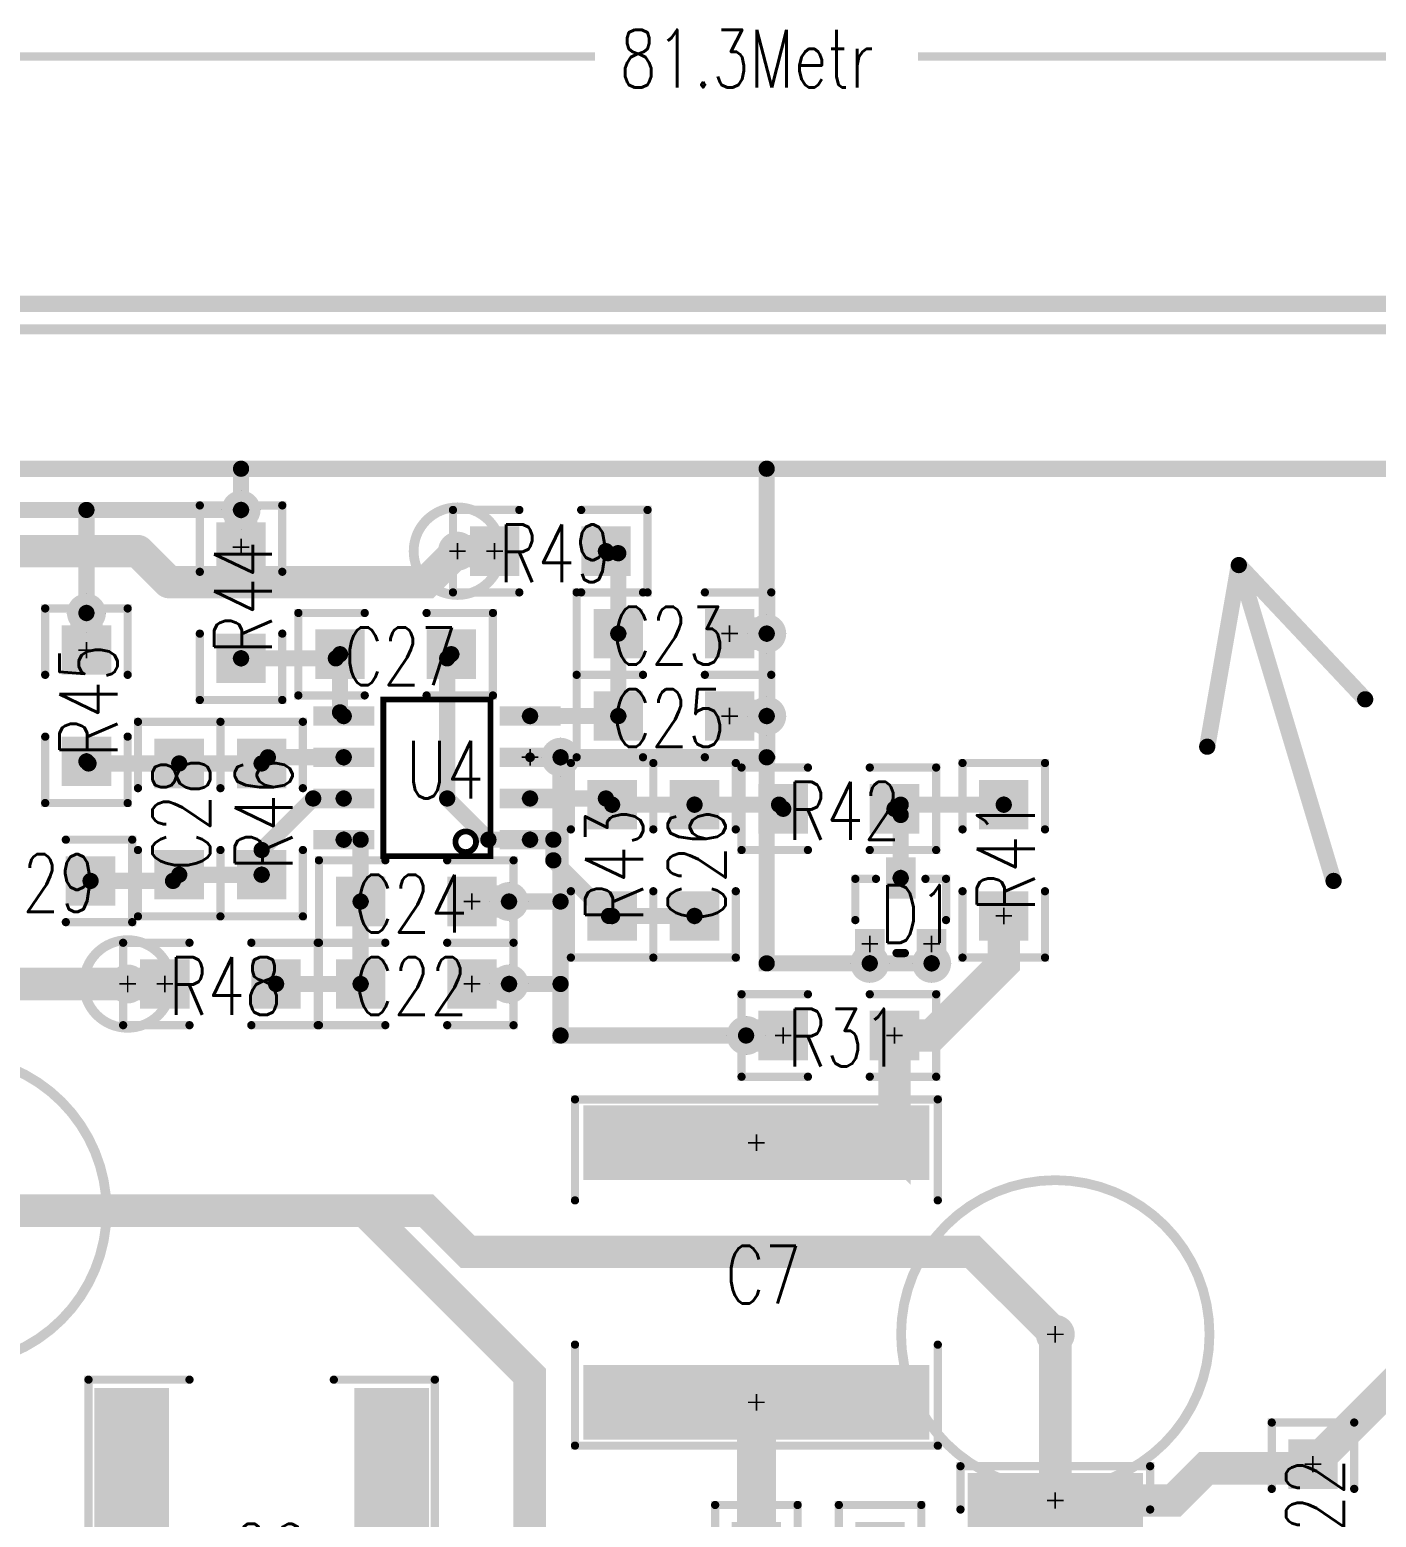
# Model space of a CAD drawing. Extents: x -105 to 180, y -98 to 99.
# Drawn here: x -22.38 to 19.09, y 28.65 to 74.49 of the extents above; entities that cross this region are included whole.
import ezdxf

# ---------------------------------------------------------------- set-up
doc = ezdxf.new("R2010")
doc.units = 0
for name, pattern in [('SIG_0', [2, 1, 1]), ('SIG_1', [2, 1, 1]), ('SIG_31', [2, 1, 1]), ('SIG_39', [2, 1, 1]), ('SIG_40', [2, 1, 1]), ('SIG_41', [2, 1, 1]), ('SIG_42', [2, 1, 1]), ('SIG_43', [2, 1, 1]), ('SIG_45', [2, 1, 1]), ('SIG_46', [2, 1, 1]), ('SIG_48', [2, 1, 1]), ('SIG_57', [2, 1, 1]), ('SIG_60', [2, 1, 1]), ('SIG_61', [2, 1, 1])]:
    doc.linetypes.add(name, pattern=pattern)
for name, color, linetype in [('2D_LINE_01', 1, 'CONTINUOUS'), ('2D_LINE_21', 3, 'CONTINUOUS'), ('2D_LINE_24', 6, 'CONTINUOUS'), ('2D_LINE_27', 4, 'CONTINUOUS'), ('BOARD_OUTLINE_00', 5, 'CONTINUOUS'), ('DIMENSION_24', 5, 'CONTINUOUS'), ('DRIL_PLTE_THRU_01', 16, 'CONTINUOUS'), ('DRIL_PLTE_THRU_02', 176, 'CONTINUOUS'), ('DRIL_PLTE_THRU_04', 56, 'CONTINUOUS'), ('DRIL_SYMBOL', 5, 'CONTINUOUS'), ('PADS_BOT', 2, 'CONTINUOUS'), ('PADS_INNER', 1, 'CONTINUOUS'), ('PADS_TOP', 1, 'CONTINUOUS'), ('PART_NAME_01', 2, 'CONTINUOUS'), ('PART_TOP_2DLINE_00', 254, 'CONTINUOUS'), ('PART_TOP_2DLINE_01', 254, 'CONTINUOUS'), ('POUR_OUTLINE_04', 2, 'CONTINUOUS'), ('POUR_VIATHERM_04', 2, 'CONTINUOUS'), ('POUR_VOID_04', 2, 'CONTINUOUS'), ('TEXT_24', 6, 'CONTINUOUS'), ('TRACE_01', 1, 'CONTINUOUS'), ('TRACE_02', 5, 'CONTINUOUS'), ('TRACE_04', 2, 'CONTINUOUS'), ('VIAPTS', 1, 'CONTINUOUS')]:
    doc.layers.add(name, color=color, linetype=linetype)
doc.styles.add('W0$254', font='simplex', dxfattribs={"width": 0.75})

# ---------------------------------------------------------------- blocks, each defined once
blk = doc.blocks.new('BOARD_24')
at = {"layer": 'BOARD_OUTLINE_00', "const_width": 0.5}
blk.add_lwpolyline([(0, 0), (-81.28, 0), (-106.68, -25.4), (-106.68, -106.68), (-88.9, -124.46), (7.62, -124.46), (25.4, -106.68), (25.4, -25.4)], close=True, dxfattribs=at)
blk = doc.blocks.new('SMOOTH_0$5')
at = {"const_width": 0.25}
blk.add_lwpolyline([(-0.125, 0, 1), (0.125, 0, 1)], format="xyb", close=True, dxfattribs=at)
blk = doc.blocks.new('DRAWING_10')
at = {"layer": '2D_LINE_01', "const_width": 0.5}
blk.add_lwpolyline([(0, 0), (-2.919, 9.732)], dxfattribs=at)
at = {"layer": '2D_LINE_01'}
for p in [(-2.919, 9.732), (0, 0)]:
    blk.add_blockref('SMOOTH_0$5', p, dxfattribs=at)
blk = doc.blocks.new('DRAWING_11')
at = {"layer": '2D_LINE_01', "const_width": 0.5}
blk.add_lwpolyline([(0, 0), (3.893, -4.136)], dxfattribs=at)
at = {"layer": '2D_LINE_01'}
for p in [(0, 0), (3.893, -4.136)]:
    blk.add_blockref('SMOOTH_0$5', p, dxfattribs=at)
blk = doc.blocks.new('DRAWING_12')
at = {"layer": '2D_LINE_01', "const_width": 0.5}
blk.add_lwpolyline([(0, 0), (-0.973, -5.596)], dxfattribs=at)
at = {"layer": '2D_LINE_01'}
for p in [(0, 0), (-0.973, -5.596)]:
    blk.add_blockref('SMOOTH_0$5', p, dxfattribs=at)
blk = doc.blocks.new('D_1dfeghi_50')
at = {"layer": 'DIMENSION_24', "const_width": 0.254}
for points in [[(0, 7.62), (35.664, 7.62)], [(81.28, 7.62), (45.616, 7.62)]]:
    blk.add_lwpolyline(points, dxfattribs=at)
at = {"layer": 'TEXT_24', "style": 'W0$254', "width": 0.75}
blk.add_text('81.3Metr', height=1.778, dxfattribs=at).set_placement((36.426, 6.668))
blk = doc.blocks.new('DRAWING_57')
at = {"layer": '2D_LINE_27', "const_width": 0.5}
blk.add_lwpolyline([(0, 0), (-2.919, 9.732)], dxfattribs=at)
at = {"layer": '2D_LINE_27'}
for p in [(-2.919, 9.732), (0, 0)]:
    blk.add_blockref('SMOOTH_0$5', p, dxfattribs=at)
blk = doc.blocks.new('DRAWING_58')
at = {"layer": '2D_LINE_27', "const_width": 0.5}
blk.add_lwpolyline([(0, 0), (3.893, -4.136)], dxfattribs=at)
at = {"layer": '2D_LINE_27'}
for p in [(0, 0), (3.893, -4.136)]:
    blk.add_blockref('SMOOTH_0$5', p, dxfattribs=at)
blk = doc.blocks.new('DRAWING_59')
at = {"layer": '2D_LINE_27', "const_width": 0.5}
blk.add_lwpolyline([(0, 0), (-0.973, -5.596)], dxfattribs=at)
at = {"layer": '2D_LINE_27'}
for p in [(0, 0), (-0.973, -5.596)]:
    blk.add_blockref('SMOOTH_0$5', p, dxfattribs=at)
blk = doc.blocks.new('DRAWING_60')
at = {"layer": '2D_LINE_21', "const_width": 0.5}
blk.add_lwpolyline([(0, 0), (-2.919, 9.732)], dxfattribs=at)
at = {"layer": '2D_LINE_21'}
for p in [(-2.919, 9.732), (0, 0)]:
    blk.add_blockref('SMOOTH_0$5', p, dxfattribs=at)
blk = doc.blocks.new('DRAWING_61')
at = {"layer": '2D_LINE_21', "const_width": 0.5}
blk.add_lwpolyline([(0, 0), (3.893, -4.136)], dxfattribs=at)
at = {"layer": '2D_LINE_21'}
for p in [(0, 0), (3.893, -4.136)]:
    blk.add_blockref('SMOOTH_0$5', p, dxfattribs=at)
blk = doc.blocks.new('DRAWING_62')
at = {"layer": '2D_LINE_21', "const_width": 0.5}
blk.add_lwpolyline([(0, 0), (-0.973, -5.596)], dxfattribs=at)
at = {"layer": '2D_LINE_21'}
for p in [(0, 0), (-0.973, -5.596)]:
    blk.add_blockref('SMOOTH_0$5', p, dxfattribs=at)
blk = doc.blocks.new('DRAWING_63')
at = {"layer": '2D_LINE_24', "const_width": 0.5}
blk.add_lwpolyline([(0, 0), (-2.919, 9.732)], dxfattribs=at)
at = {"layer": '2D_LINE_24'}
for p in [(-2.919, 9.732), (0, 0)]:
    blk.add_blockref('SMOOTH_0$5', p, dxfattribs=at)
blk = doc.blocks.new('DRAWING_64')
at = {"layer": '2D_LINE_24', "const_width": 0.5}
blk.add_lwpolyline([(0, 0), (3.893, -4.136)], dxfattribs=at)
at = {"layer": '2D_LINE_24'}
for p in [(0, 0), (3.893, -4.136)]:
    blk.add_blockref('SMOOTH_0$5', p, dxfattribs=at)
blk = doc.blocks.new('DRAWING_65')
at = {"layer": '2D_LINE_24', "const_width": 0.5}
blk.add_lwpolyline([(0, 0), (-0.973, -5.596)], dxfattribs=at)
at = {"layer": '2D_LINE_24'}
for p in [(0, 0), (-0.973, -5.596)]:
    blk.add_blockref('SMOOTH_0$5', p, dxfattribs=at)
blk = doc.blocks.new('POUR_VOID_11')
at = {"layer": 'POUR_VOID_04', "const_width": 0.3}
blk.add_lwpolyline([(-523.638, -363.855, 1), (-520.937, -363.855, 1)], format="xyb", close=True, dxfattribs=at)
blk = doc.blocks.new('POUR_VOID_10')
at = {"layer": 'POUR_VOID_04', "const_width": 0.3}
blk.add_lwpolyline([(-532.435, -370.84, 1), (-522.935, -370.84, 1)], format="xyb", close=True, dxfattribs=at)
blk = doc.blocks.new('POUR_VOID_7')
at = {"layer": 'POUR_VOID_04', "const_width": 0.3}
blk.add_lwpolyline([(-513.478, -350.52, 1), (-510.777, -350.52, 1)], format="xyb", close=True, dxfattribs=at)
blk = doc.blocks.new('POUR_VOID_6')
at = {"layer": 'POUR_VOID_04', "const_width": 0.3}
blk.add_lwpolyline([(-498.463, -374.65, 1), (-488.962, -374.65, 1)], format="xyb", close=True, dxfattribs=at)
blk = doc.blocks.new('POUR_OUTLINE_2')
at = {"layer": 'POUR_OUTLINE_04', "const_width": 0.3}
blk.add_lwpolyline([(-437.665, -448.820736), (-437.665, -369.059264, 0.198912367), (-437.708934, -368.953198), (-462.933198, -343.728934, 0.198912367), (-463.039264, -343.685), (-542.800736, -343.685, 0.198912367), (-542.906802, -343.728934), (-568.131066, -368.953198, 0.198912367), (-568.175, -369.059264), (-568.175, -448.820736, 0.198912367), (-568.131066, -448.926802), (-550.526802, -466.531066, 0.198912367), (-550.420736, -466.575), (-455.419264, -466.575, 0.198912367), (-455.313198, -466.531066), (-437.708934, -448.926802, 0.198912367)], format="xyb", close=True, dxfattribs=at)
for name in ['POUR_VOID_7', 'POUR_VOID_11', 'POUR_VOID_10', 'POUR_VOID_6']:
    blk.add_blockref(name, (0, 0))
blk = doc.blocks.new('POUR_VIATHERM_33')
at = {"layer": 'POUR_VIATHERM_04'}
for points in [[(-497.5225, -362.62), (-497.5225, -362.62)], [(-498.1225, -363.22), (-498.1225, -363.22)], [(-496.9225, -363.22), (-496.9225, -363.22)], [(-497.5225, -363.82), (-497.5225, -363.82)]]:
    blk.add_lwpolyline(points, dxfattribs=at)
blk = doc.blocks.new('POUR_VIATHERM_36')
at = {"layer": 'POUR_VIATHERM_04'}
for points in [[(-502.6025, -355), (-502.6025, -355)], [(-503.2025, -355.6), (-503.2025, -355.6)], [(-502.0025, -355.6), (-502.0025, -355.6)], [(-502.6025, -356.2), (-502.6025, -356.2)]]:
    blk.add_lwpolyline(points, dxfattribs=at)
blk = doc.blocks.new('POUR_VIATHERM_37')
at = {"layer": 'POUR_VIATHERM_04'}
for points in [[(-502.6025, -352.46), (-502.6025, -352.46)], [(-503.2025, -353.06), (-503.2025, -353.06)], [(-502.0025, -353.06), (-502.0025, -353.06)], [(-502.6025, -353.66), (-502.6025, -353.66)]]:
    blk.add_lwpolyline(points, dxfattribs=at)
blk = doc.blocks.new('POUR_VIATHERM_38')
at = {"layer": 'POUR_VIATHERM_04'}
for points in [[(-508.9525, -356.27), (-508.9525, -356.27)], [(-509.5525, -356.87), (-509.5525, -356.87)], [(-508.3525, -356.87), (-508.3525, -356.87)], [(-508.9525, -357.47), (-508.9525, -357.47)]]:
    blk.add_lwpolyline(points, dxfattribs=at)
blk = doc.blocks.new('POUR_VIATHERM_39')
at = {"layer": 'POUR_VIATHERM_04'}
for points in [[(-510.54, -363.255), (-510.54, -363.255)], [(-511.14, -363.855), (-511.14, -363.855)], [(-509.94, -363.855), (-509.94, -363.855)], [(-510.54, -364.455), (-510.54, -364.455)]]:
    blk.add_lwpolyline(points, dxfattribs=at)
blk = doc.blocks.new('POUR_VIATHERM_40')
at = {"layer": 'POUR_VIATHERM_04'}
for points in [[(-518.795, -348.65), (-518.795, -348.65)], [(-519.395, -349.25), (-519.395, -349.25)], [(-518.195, -349.25), (-518.195, -349.25)], [(-518.795, -349.85), (-518.795, -349.85)]]:
    blk.add_lwpolyline(points, dxfattribs=at)
blk = doc.blocks.new('POUR_VIATHERM_41')
at = {"layer": 'POUR_VIATHERM_04'}
for points in [[(-523.5575, -351.825), (-523.5575, -351.825)], [(-524.1575, -352.425), (-524.1575, -352.425)], [(-522.9575, -352.425), (-522.9575, -352.425)], [(-523.5575, -353.025), (-523.5575, -353.025)]]:
    blk.add_lwpolyline(points, dxfattribs=at)
blk = doc.blocks.new('POUR_VIATHERM_43')
at = {"layer": 'POUR_VIATHERM_04'}
for points in [[(-510.54, -360.715), (-510.54, -360.715)], [(-511.14, -361.315), (-511.14, -361.315)], [(-509.94, -361.315), (-509.94, -361.315)], [(-510.54, -361.915), (-510.54, -361.915)]]:
    blk.add_lwpolyline(points, dxfattribs=at)
blk = doc.blocks.new('POUR_VIATHERM_44')
at = {"layer": 'POUR_VIATHERM_04'}
for points in [[(-499.4275, -362.62), (-499.4275, -362.62)], [(-500.0275, -363.22), (-500.0275, -363.22)], [(-498.8275, -363.22), (-498.8275, -363.22)], [(-499.4275, -363.82), (-499.4275, -363.82)]]:
    blk.add_lwpolyline(points, dxfattribs=at)
blk = doc.blocks.new('POUR_VIATHERM_45')
at = {"layer": 'POUR_VIATHERM_04'}
for points in [[(-503.2375, -364.8425), (-503.2375, -364.8425)], [(-503.8375, -365.4425), (-503.8375, -365.4425)], [(-502.6375, -365.4425), (-502.6375, -365.4425)], [(-503.2375, -366.0425), (-503.2375, -366.0425)]]:
    blk.add_lwpolyline(points, dxfattribs=at)
blk = doc.blocks.new('POUR_HEADER_1')
for name in ['POUR_OUTLINE_2', 'POUR_VIATHERM_40', 'POUR_VIATHERM_41', 'POUR_VIATHERM_37', 'POUR_VIATHERM_36', 'POUR_VIATHERM_38', 'POUR_VIATHERM_43', 'POUR_VIATHERM_44', 'POUR_VIATHERM_33', 'POUR_VIATHERM_39', 'POUR_VIATHERM_45']:
    blk.add_blockref(name, (541.02, 343.535))
blk = doc.blocks.new('SMOOTH_0$254')
at = {"const_width": 0.127}
blk.add_lwpolyline([(-0.0635, 0, 1), (0.0635, 0, 1)], format="xyb", close=True, dxfattribs=at)
blk = doc.blocks.new('PART_BODY_TOP_1')
at = {"layer": 'PART_TOP_2DLINE_00', "const_width": 0.254}
for points in [[(-0.9525, 1.27), (-2.9972, 1.27), (-2.9972, -1.27), (-0.9525, -1.27)], [(0.9525, 1.27), (2.9972, 1.27), (2.9972, -1.27), (0.9525, -1.27)]]:
    blk.add_lwpolyline(points, dxfattribs=at)
at = {"layer": 'PART_TOP_2DLINE_00'}
for p in [(-2.9972, 1.27), (-0.9525, 1.27), (0.9525, 1.27), (2.9972, 1.27), (-2.9972, -1.27), (-0.9525, -1.27), (0.9525, -1.27), (2.9972, -1.27)]:
    blk.add_blockref('SMOOTH_0$254', p, dxfattribs=at)
blk = doc.blocks.new('DRIL_SYMBOL_0')
at = {"layer": 'DRIL_SYMBOL', "const_width": 0.0508}
for points in [[(-0.254, 0), (0.254, 0)], [(0, -0.254), (0, 0.254)]]:
    blk.add_lwpolyline(points, dxfattribs=at)
blk = doc.blocks.new('DRIL_HOLE_0')
blk.add_lwpolyline([(0, 0, 1), (0, 0, 1)], format="xyb", close=True)
blk.add_blockref('DRIL_SYMBOL_0', (0, 0))
blk = doc.blocks.new('PAD_0')
blk.add_lwpolyline([(0, 0, 1), (0, 0, 1)], format="xyb", close=True)
blk = doc.blocks.new('PAD_1')
at = {"const_width": 1.524}
blk.add_lwpolyline([(-0.762, 0), (0.762, 0)], dxfattribs=at)
blk = doc.blocks.new('STK_TOP_5')
at = {"layer": 'DRIL_PLTE_THRU_01'}
blk.add_blockref('DRIL_HOLE_0', (0, 0), dxfattribs=at)
at = {"layer": 'DRIL_PLTE_THRU_02'}
blk.add_blockref('DRIL_HOLE_0', (0, 0), dxfattribs=at)
at = {"layer": 'DRIL_PLTE_THRU_04'}
blk.add_blockref('DRIL_HOLE_0', (0, 0), dxfattribs=at)
at = {"layer": 'PADS_BOT'}
blk.add_blockref('PAD_0', (0, 0), dxfattribs=at)
at = {"layer": 'PADS_INNER'}
blk.add_blockref('PAD_0', (0, 0), dxfattribs=at)
at = {"layer": 'PADS_TOP'}
blk.add_blockref('PAD_1', (0, 0), dxfattribs=at)
blk = doc.blocks.new('SYM_TOP_2')
for name, p in [('PART_BODY_TOP_1', (0, 0)), ('STK_TOP_5', (-1.7145, 0)), ('STK_TOP_5', (1.7145, 0))]:
    blk.add_blockref(name, p)
blk = doc.blocks.new('PART_TOP_13')
blk.add_blockref('SYM_TOP_2', (0, 0))
at = {"layer": 'PART_NAME_01', "style": 'W0$254', "width": 0.75}
blk.add_text('R31', height=1.778, dxfattribs=at).set_placement((-1.5875, -0.9525))
blk = doc.blocks.new('PART_TOP_16')
blk.add_blockref('SYM_TOP_2', (0, 0))
at = {"layer": 'PART_NAME_01', "style": 'W0$254', "width": 0.75}
blk.add_text('R27', height=1.778, rotation=180, dxfattribs=at).set_placement((1.587, 0.953))
blk = doc.blocks.new('PART_TOP_17')
blk.add_blockref('SYM_TOP_2', (0, 0))
at = {"layer": 'PART_NAME_01', "style": 'W0$254', "width": 0.75}
blk.add_text('R28', height=1.778, dxfattribs=at).set_placement((-1.5875, -0.9525))
blk = doc.blocks.new('PART_BODY_TOP_6')
at = {"layer": 'PART_TOP_2DLINE_00', "const_width": 0.254}
for points in [[(-0.762, 1.016), (-1.397, 1.016), (-1.397, -0.254)], [(0.762, 1.016), (1.397, 1.016), (1.397, -0.254)], [(-0.127, -1.27), (0.127, -1.27)]]:
    blk.add_lwpolyline(points, dxfattribs=at)
at = {"layer": 'PART_TOP_2DLINE_00'}
for p in [(-1.397, 1.016), (-0.762, 1.016), (0.762, 1.016), (1.397, 1.016), (-1.397, -0.254), (1.397, -0.254), (-0.127, -1.27), (0.127, -1.27)]:
    blk.add_blockref('SMOOTH_0$254', p, dxfattribs=at)
blk = doc.blocks.new('PAD_3')
at = {"const_width": 0.9144}
blk.add_lwpolyline([(-0.4572, 0), (0.4572, 0)], dxfattribs=at)
blk = doc.blocks.new('STK_TOP_29')
at = {"layer": 'DRIL_PLTE_THRU_01'}
blk.add_blockref('DRIL_HOLE_0', (0, 0), dxfattribs=at)
at = {"layer": 'DRIL_PLTE_THRU_02'}
blk.add_blockref('DRIL_HOLE_0', (0, 0), dxfattribs=at)
at = {"layer": 'DRIL_PLTE_THRU_04'}
blk.add_blockref('DRIL_HOLE_0', (0, 0), dxfattribs=at)
at = {"layer": 'PADS_BOT'}
blk.add_blockref('PAD_0', (0, 0), dxfattribs=at)
at = {"layer": 'PADS_INNER'}
blk.add_blockref('PAD_0', (0, 0), dxfattribs=at)
at = {"layer": 'PADS_TOP'}
blk.add_blockref('PAD_3', (0, 0), dxfattribs=at)
blk = doc.blocks.new('PAD_4')
at = {"const_width": 0.914}
blk.add_lwpolyline([(-0.635, 0), (0.635, 0)], dxfattribs=at)
blk = doc.blocks.new('STK_TOP_30')
at = {"layer": 'DRIL_PLTE_THRU_01'}
blk.add_blockref('DRIL_HOLE_0', (0, 0), dxfattribs=at)
at = {"layer": 'DRIL_PLTE_THRU_02'}
blk.add_blockref('DRIL_HOLE_0', (0, 0), dxfattribs=at)
at = {"layer": 'DRIL_PLTE_THRU_04'}
blk.add_blockref('DRIL_HOLE_0', (0, 0), dxfattribs=at)
at = {"layer": 'PADS_BOT'}
blk.add_blockref('PAD_0', (0, 0), dxfattribs=at)
at = {"layer": 'PADS_INNER'}
blk.add_blockref('PAD_0', (0, 0), dxfattribs=at)
at = {"layer": 'PADS_TOP', "rotation": 90}
blk.add_blockref('PAD_4', (0, 0), dxfattribs=at)
blk = doc.blocks.new('SYM_TOP_6')
for name, p in [('STK_TOP_30', (0, 1.0414)), ('PART_BODY_TOP_6', (0, 0)), ('STK_TOP_29', (-0.9525, -0.9906)), ('STK_TOP_29', (0.9525, -0.9906))]:
    blk.add_blockref(name, p)
blk = doc.blocks.new('PART_TOP_43')
blk.add_blockref('SYM_TOP_6', (0, 0))
at = {"layer": 'PART_NAME_01', "style": 'W0$254', "width": 0.75}
blk.add_text('D1', height=1.778, dxfattribs=at).set_placement((-0.635, -0.9525))
blk = doc.blocks.new('PART_TOP_44')
blk.add_blockref('SYM_TOP_2', (0, 0))
at = {"layer": 'PART_NAME_01', "style": 'W0$254', "width": 0.75}
blk.add_text('R42', height=1.778, rotation=180, dxfattribs=at).set_placement((1.5875, 0.9525))
blk = doc.blocks.new('PART_TOP_45')
blk.add_blockref('SYM_TOP_2', (0, 0))
at = {"layer": 'PART_NAME_01', "style": 'W0$254', "width": 0.75}
blk.add_text('C26', height=1.778, rotation=180, dxfattribs=at).set_placement((1.905, 0.953))
blk = doc.blocks.new('PART_TOP_46')
blk.add_blockref('SYM_TOP_2', (0, 0))
at = {"layer": 'PART_NAME_01', "style": 'W0$254', "width": 0.75}
blk.add_text('R43', height=1.778, rotation=180, dxfattribs=at).set_placement((1.905, 0.953))
blk = doc.blocks.new('PART_TOP_47')
blk.add_blockref('SYM_TOP_2', (0, 0))
at = {"layer": 'PART_NAME_01', "style": 'W0$254', "width": 0.75}
blk.add_text('R49', height=1.778, dxfattribs=at).set_placement((-1.5875, -0.9525))
blk = doc.blocks.new('PART_TOP_48')
blk.add_blockref('SYM_TOP_2', (0, 0))
at = {"layer": 'PART_NAME_01', "style": 'W0$254', "width": 0.75}
blk.add_text('C25', height=1.778, dxfattribs=at).set_placement((-1.905, -0.9525))
blk = doc.blocks.new('PART_TOP_49')
blk.add_blockref('SYM_TOP_2', (0, 0))
at = {"layer": 'PART_NAME_01', "style": 'W0$254', "width": 0.75}
blk.add_text('C24', height=1.778, dxfattribs=at).set_placement((-1.905, -0.9525))
blk = doc.blocks.new('PART_TOP_50')
blk.add_blockref('SYM_TOP_2', (0, 0))
at = {"layer": 'PART_NAME_01', "style": 'W0$254', "width": 0.75}
blk.add_text('R48', height=1.778, rotation=180, dxfattribs=at).set_placement((1.5875, 0.9525))
blk = doc.blocks.new('SMOOTH_0$1778')
at = {"const_width": 0.0889}
blk.add_lwpolyline([(-0.04445, 0, 1), (0.04445, 0, 1)], format="xyb", close=True, dxfattribs=at)
blk = doc.blocks.new('PART_BODY_TOP_3')
at = {"layer": 'PART_TOP_2DLINE_00', "const_width": 0.178}
blk.add_lwpolyline([(-2.413, -1.651), (2.413, -1.651), (2.413, 1.651), (-2.413, 1.651)], close=True, dxfattribs=at)
at = {"layer": 'PART_TOP_2DLINE_01', "const_width": 0.178}
blk.add_lwpolyline([(-2.286, -0.889, 1), (-1.651, -0.889, 1)], format="xyb", close=True, dxfattribs=at)
at = {"layer": 'PART_TOP_2DLINE_00'}
for p in [(-2.413, 1.651), (2.413, 1.651), (-2.413, -1.651), (2.413, -1.651)]:
    blk.add_blockref('SMOOTH_0$1778', p, dxfattribs=at)
blk = doc.blocks.new('PAD_2')
at = {"const_width": 0.6}
blk.add_lwpolyline([(-0.94, 0), (0.94, 0)], dxfattribs=at)
blk = doc.blocks.new('STK_TOP_46')
at = {"layer": 'DRIL_PLTE_THRU_01'}
blk.add_blockref('DRIL_HOLE_0', (0, 0), dxfattribs=at)
at = {"layer": 'DRIL_PLTE_THRU_02'}
blk.add_blockref('DRIL_HOLE_0', (0, 0), dxfattribs=at)
at = {"layer": 'DRIL_PLTE_THRU_04'}
blk.add_blockref('DRIL_HOLE_0', (0, 0), dxfattribs=at)
at = {"layer": 'PADS_BOT'}
blk.add_blockref('PAD_0', (0, 0), dxfattribs=at)
at = {"layer": 'PADS_INNER'}
blk.add_blockref('PAD_0', (0, 0), dxfattribs=at)
at = {"layer": 'PADS_TOP', "rotation": 90}
blk.add_blockref('PAD_2', (0, 0), dxfattribs=at)
blk = doc.blocks.new('SYM_TOP_4')
for name, p in [('STK_TOP_46', (-1.905, 2.8702)), ('STK_TOP_46', (-0.635, 2.8702)), ('STK_TOP_46', (0.635, 2.8702)), ('STK_TOP_46', (1.905, 2.8702)), ('PART_BODY_TOP_3', (0, 0)), ('STK_TOP_46', (-1.905, -2.8702)), ('STK_TOP_46', (-0.635, -2.8702)), ('STK_TOP_46', (0.635, -2.8702)), ('STK_TOP_46', (1.905, -2.8702))]:
    blk.add_blockref(name, p)
blk = doc.blocks.new('PART_TOP_51')
blk.add_blockref('SYM_TOP_4', (0, 0))
at = {"layer": 'PART_NAME_01', "style": 'W0$254', "width": 0.75}
blk.add_text('U4', height=1.778, rotation=270, dxfattribs=at).set_placement((-0.635, 0.9525))
blk = doc.blocks.new('PART_TOP_52')
blk.add_blockref('SYM_TOP_2', (0, 0))
at = {"layer": 'PART_NAME_01', "style": 'W0$254', "width": 0.75}
blk.add_text('C27', height=1.778, rotation=180, dxfattribs=at).set_placement((1.5875, 0.9525))
blk = doc.blocks.new('PART_TOP_53')
blk.add_blockref('SYM_TOP_2', (0, 0))
at = {"layer": 'PART_NAME_01', "style": 'W0$254', "width": 0.75}
blk.add_text('R44', height=1.778, rotation=180, dxfattribs=at).set_placement((1.587, 0.953))
blk = doc.blocks.new('PART_TOP_54')
blk.add_blockref('SYM_TOP_2', (0, 0))
at = {"layer": 'PART_NAME_01', "style": 'W0$254', "width": 0.75}
blk.add_text('R45', height=1.778, rotation=180, dxfattribs=at).set_placement((1.587, 0.953))
blk = doc.blocks.new('PART_TOP_55')
blk.add_blockref('SYM_TOP_2', (0, 0))
at = {"layer": 'PART_NAME_01', "style": 'W0$254', "width": 0.75}
blk.add_text('C28', height=1.778, rotation=180, dxfattribs=at).set_placement((1.587, 0.953))
blk = doc.blocks.new('PART_TOP_56')
blk.add_blockref('SYM_TOP_2', (0, 0))
at = {"layer": 'PART_NAME_01', "style": 'W0$254', "width": 0.75}
blk.add_text('R46', height=1.778, rotation=180, dxfattribs=at).set_placement((1.587, 0.953))
blk = doc.blocks.new('PART_TOP_57')
blk.add_blockref('SYM_TOP_2', (0, 0))
at = {"layer": 'PART_NAME_01', "style": 'W0$254', "width": 0.75}
blk.add_text('C29', height=1.778, rotation=180, dxfattribs=at).set_placement((1.5875, 0.9525))
blk = doc.blocks.new('PART_TOP_92')
blk.add_blockref('SYM_TOP_2', (0, 0))
at = {"layer": 'PART_NAME_01', "style": 'W0$254', "width": 0.75}
blk.add_text('C22', height=1.778, dxfattribs=at).set_placement((-1.905, -0.9525))
blk = doc.blocks.new('PART_TOP_93')
blk.add_blockref('SYM_TOP_2', (0, 0))
at = {"layer": 'PART_NAME_01', "style": 'W0$254', "width": 0.75}
blk.add_text('C23', height=1.778, rotation=180, dxfattribs=at).set_placement((1.905, 0.9525))
blk = doc.blocks.new('PART_TOP_105')
blk.add_blockref('SYM_TOP_2', (0, 0))
at = {"layer": 'PART_NAME_01', "style": 'W0$254', "width": 0.75}
blk.add_text('R22', height=1.778, dxfattribs=at).set_placement((-1.5875, -0.9525))
blk = doc.blocks.new('PART_TOP_106')
blk.add_blockref('SYM_TOP_2', (0, 0))
at = {"layer": 'PART_NAME_01', "style": 'W0$254', "width": 0.75}
blk.add_text('R41', height=1.778, dxfattribs=at).set_placement((-1.5875, -0.9525))
blk = doc.blocks.new('PART_BODY_TOP_22')
at = {"layer": 'PART_TOP_2DLINE_00', "const_width": 0.254}
for points in [[(-2.2225, 2.921), (-3.556, 2.921), (-3.556, -2.921), (-2.2225, -2.921)], [(2.2225, 2.921), (3.556, 2.921), (3.556, -2.921), (2.2225, -2.921)]]:
    blk.add_lwpolyline(points, dxfattribs=at)
at = {"layer": 'PART_TOP_2DLINE_00'}
for p in [(-3.556, 2.921), (-2.2225, 2.921), (2.2225, 2.921), (3.556, 2.921), (-3.556, -2.921), (-2.2225, -2.921), (2.2225, -2.921), (3.556, -2.921)]:
    blk.add_blockref('SMOOTH_0$254', p, dxfattribs=at)
blk = doc.blocks.new('PAD_13')
at = {"const_width": 1.7}
blk.add_lwpolyline([(-2.7, 0), (2.7, 0)], dxfattribs=at)
blk = doc.blocks.new('STK_TOP_122')
at = {"layer": 'DRIL_PLTE_THRU_01'}
blk.add_blockref('DRIL_HOLE_0', (0, 0), dxfattribs=at)
at = {"layer": 'DRIL_PLTE_THRU_02'}
blk.add_blockref('DRIL_HOLE_0', (0, 0), dxfattribs=at)
at = {"layer": 'DRIL_PLTE_THRU_04'}
blk.add_blockref('DRIL_HOLE_0', (0, 0), dxfattribs=at)
at = {"layer": 'PADS_BOT'}
blk.add_blockref('PAD_0', (0, 0), dxfattribs=at)
at = {"layer": 'PADS_INNER'}
blk.add_blockref('PAD_0', (0, 0), dxfattribs=at)
at = {"layer": 'PADS_TOP', "rotation": 90}
blk.add_blockref('PAD_13', (0, 0), dxfattribs=at)
blk = doc.blocks.new('SYM_TOP_16')
for name, p in [('STK_TOP_122', (-2.5, 0)), ('STK_TOP_122', (2.5, 0)), ('PART_BODY_TOP_22', (0, 0))]:
    blk.add_blockref(name, p)
blk = doc.blocks.new('PART_TOP_109')
blk.add_blockref('SYM_TOP_16', (0, 0))
at = {"layer": 'PART_NAME_01', "style": 'W0$254', "width": 0.75}
blk.add_text('C3', height=1.778, rotation=270, dxfattribs=at).set_placement((-0.635, 0.9525))
blk = doc.blocks.new('PART_BODY_TOP_23')
at = {"layer": 'PART_TOP_2DLINE_00', "const_width": 0.254}
for points in [[(-2.2225, 5.588), (-5.334, 5.588), (-5.334, -5.588), (-2.2225, -5.588)], [(2.2225, 5.588), (5.334, 5.588), (5.334, -5.588), (2.2225, -5.588)]]:
    blk.add_lwpolyline(points, dxfattribs=at)
at = {"layer": 'PART_TOP_2DLINE_00'}
for p in [(-5.334, 5.588), (-2.2225, 5.588), (2.2225, 5.588), (5.334, 5.588), (-5.334, -5.588), (-2.2225, -5.588), (2.2225, -5.588), (5.334, -5.588)]:
    blk.add_blockref('SMOOTH_0$254', p, dxfattribs=at)
blk = doc.blocks.new('PAD_14')
at = {"const_width": 2.3}
blk.add_lwpolyline([(-5.33, 0), (5.33, 0)], dxfattribs=at)
blk = doc.blocks.new('STK_TOP_124')
at = {"layer": 'DRIL_PLTE_THRU_01'}
blk.add_blockref('DRIL_HOLE_0', (0, 0), dxfattribs=at)
at = {"layer": 'DRIL_PLTE_THRU_02'}
blk.add_blockref('DRIL_HOLE_0', (0, 0), dxfattribs=at)
at = {"layer": 'DRIL_PLTE_THRU_04'}
blk.add_blockref('DRIL_HOLE_0', (0, 0), dxfattribs=at)
at = {"layer": 'PADS_BOT'}
blk.add_blockref('PAD_0', (0, 0), dxfattribs=at)
at = {"layer": 'PADS_INNER'}
blk.add_blockref('PAD_0', (0, 0), dxfattribs=at)
at = {"layer": 'PADS_TOP', "rotation": 90}
blk.add_blockref('PAD_14', (0, 0), dxfattribs=at)
blk = doc.blocks.new('SYM_TOP_17')
for name, p in [('STK_TOP_124', (-4, 0)), ('STK_TOP_124', (4, 0)), ('PART_BODY_TOP_23', (0, 0))]:
    blk.add_blockref(name, p)
blk = doc.blocks.new('PART_TOP_115')
blk.add_blockref('SYM_TOP_17', (0, 0))
at = {"layer": 'PART_NAME_01', "style": 'W0$254', "width": 0.75}
blk.add_text('C6', height=1.778, dxfattribs=at).set_placement((-0.9525, -0.635))
blk = doc.blocks.new('PART_TOP_116')
blk.add_blockref('SYM_TOP_17', (0, 0))
at = {"layer": 'PART_NAME_01', "style": 'W0$254', "width": 0.75}
blk.add_text('C7', height=1.778, rotation=90, dxfattribs=at).set_placement((0.953, -0.952))
blk = doc.blocks.new('SMOOTH_1')
at = {"const_width": 0.5}
blk.add_lwpolyline([(-0.25, 0, 1), (0.25, 0, 1)], format="xyb", close=True, dxfattribs=at)
blk = doc.blocks.new('SMOOTH_1$2')
at = {"const_width": 0.6}
blk.add_lwpolyline([(-0.3, 0, 1), (0.3, 0, 1)], format="xyb", close=True, dxfattribs=at)
blk = doc.blocks.new('SMOOTH_0$8')
at = {"const_width": 0.4}
blk.add_lwpolyline([(-0.2, 0, 1), (0.2, 0, 1)], format="xyb", close=True, dxfattribs=at)
blk = doc.blocks.new('SMOOTH_0$3')
at = {"const_width": 0.15}
blk.add_lwpolyline([(-0.075, 0, 1), (0.075, 0, 1)], format="xyb", close=True, dxfattribs=at)
blk = doc.blocks.new('DRIL_SYMBOL_0$6')
at = {"layer": 'DRIL_SYMBOL', "const_width": 0.0508}
for points in [[(-0.254, 0), (0.254, 0)], [(0, -0.254), (0, 0.254)]]:
    blk.add_lwpolyline(points, dxfattribs=at)
blk = doc.blocks.new('DRIL_HOLE_0$6')
at = {"const_width": 0.3}
blk.add_lwpolyline([(-0.15, 0, 1), (0.15, 0, 1)], format="xyb", close=True, dxfattribs=at)
blk.add_blockref('DRIL_SYMBOL_0$6', (0, 0))
blk = doc.blocks.new('PAD_19')
at = {"const_width": 0.6}
blk.add_lwpolyline([(0, -0.3, 1), (0, 0.3, 1)], format="xyb", close=True, dxfattribs=at)
blk = doc.blocks.new('STK_TOP_22')
at = {"layer": 'DRIL_PLTE_THRU_01'}
blk.add_blockref('DRIL_HOLE_0$6', (0, 0), dxfattribs=at)
at = {"layer": 'DRIL_PLTE_THRU_02'}
blk.add_blockref('DRIL_HOLE_0$6', (0, 0), dxfattribs=at)
at = {"layer": 'DRIL_PLTE_THRU_04'}
blk.add_blockref('DRIL_HOLE_0$6', (0, 0), dxfattribs=at)
at = {"layer": 'PADS_BOT'}
blk.add_blockref('PAD_19', (0, 0), dxfattribs=at)
at = {"layer": 'PADS_INNER'}
blk.add_blockref('PAD_19', (0, 0), dxfattribs=at)
at = {"layer": 'PADS_TOP'}
blk.add_blockref('PAD_19', (0, 0), dxfattribs=at)
blk = doc.blocks.new('SYM_TOP_1')
blk.add_blockref('STK_TOP_22', (0, 0))

msp = doc.modelspace()

# ---------------------------------------------------------------- linework, layer by layer
at = {"layer": 'TRACE_01', "linetype": 'SIG_61'}
for points, const_width in [([(-15.875, 58.547), (-15.875, 59.69)], 1), ([(-20.6375, 56.515), (-20.6375, 55.372)], 1), ([(-0.8255, 55.88), (0.3175, 55.88)], 1), ([(-0.8255, 53.34), (0.3175, 53.34)], 1), ([(-6.9723, 52.07), (-6.0325, 52.07)], 0.3), ([(-8.763, 47.625), (-7.62, 47.625)], 1), ([(3.4925, 45.72), (3.4925, 46.3169)], 0.8), ([(5.3975, 46.3169), (5.3975, 45.72)], 0.8), ([(-8.763, 45.085), (-7.62, 45.085)], 1), ([(-0.3175, 43.4975), (0.8255, 43.4975)], 1)]:
    msp.add_lwpolyline(points, dxfattribs=dict(at, const_width=const_width))
at = {"layer": 'TRACE_01', "linetype": 'SIG_0', "const_width": 1}
msp.add_lwpolyline([(-9.2075, 58.42), (-8.0645, 58.42)], dxfattribs=at)
at = {"layer": 'TRACE_01', "linetype": 'SIG_45', "const_width": 0.5}
for points in [[(-4.6355, 58.42), (-4.57372, 58.35822), (-4.2648, 58.35822), (-4.2545, 58.3565), (-4.2545, 55.88)], [(-4.2545, 53.34), (-4.2545, 55.88)], [(-6.9723, 53.34), (-4.2545, 53.34)]]:
    msp.add_lwpolyline(points, dxfattribs=at)
at = {"layer": 'TRACE_01', "linetype": 'SIG_41', "const_width": 0.5}
for points in [[(-15.875, 55.118), (-12.954, 55.118), (-12.827, 55.245)], [(-12.827, 55.245), (-12.827, 53.4543), (-12.7127, 53.34)]]:
    msp.add_lwpolyline(points, dxfattribs=at)
at = {"layer": 'TRACE_01', "linetype": 'SIG_40', "const_width": 0.5}
for points in [[(-9.525, 50.8), (-9.525, 55.118), (-9.398, 55.245)], [(-9.525, 50.8), (-8.255, 49.53), (-6.9723, 49.53)], [(-6.9723, 49.53), (-6.25475, 49.53), (-6.25475, 48.895), (-4.54025, 47.1805), (-4.445, 47.1805)], [(-4.445, 47.1805), (-1.905, 47.1805)]]:
    msp.add_lwpolyline(points, dxfattribs=at)
at = {"layer": 'TRACE_01', "linetype": 'SIG_42', "const_width": 0.5}
for points in [[(-15.24, 51.8795), (-15.0495, 52.07), (-12.7127, 52.07)], [(-20.6375, 51.943), (-20.574, 51.8795), (-17.78, 51.8795)], [(-17.78, 51.8795), (-15.24, 51.8795)]]:
    msp.add_lwpolyline(points, dxfattribs=at)
at = {"layer": 'TRACE_01', "linetype": 'SIG_43', "const_width": 0.5}
for points in [[(-15.24, 48.4505), (-15.24, 49.2125), (-13.6525, 50.8), (-12.7127, 50.8)], [(-20.5105, 48.26), (-17.9705, 48.26), (-17.78, 48.4505)], [(-17.78, 48.4505), (-15.24, 48.4505)]]:
    msp.add_lwpolyline(points, dxfattribs=at)
at = {"layer": 'TRACE_01', "linetype": 'SIG_39', "const_width": 0.5}
for points in [[(-6.9723, 50.8), (-4.6355, 50.8), (-4.445, 50.6095)], [(-4.445, 50.6095), (-1.905, 50.6095)], [(-1.905, 50.6095), (0.6985, 50.6095), (0.8255, 50.4825)]]:
    msp.add_lwpolyline(points, dxfattribs=at)
at = {"layer": 'TRACE_01', "linetype": 'SIG_48', "const_width": 0.5}
for points in [[(4.2545, 50.4825), (4.445, 50.6095), (7.62, 50.6095)], [(4.2545, 50.4825), (4.445, 50.292), (4.445, 48.3489)]]:
    msp.add_lwpolyline(points, dxfattribs=at)
at = {"layer": 'TRACE_01', "linetype": 'SIG_46', "const_width": 0.5}
for points in [[(-12.7127, 49.53), (-12.192, 49.53), (-12.192, 47.625)], [(-12.192, 45.085), (-12.192, 47.625)], [(-14.7955, 45.085), (-12.192, 45.085)]]:
    msp.add_lwpolyline(points, dxfattribs=at)
at = {"layer": 'TRACE_01', "linetype": 'SIG_60', "const_width": 1}
for points in [[(4.2545, 43.4975), (5.3975, 43.4975), (7.62, 45.72), (7.62, 47.1805)], [(0, 40.195), (0, 40.4175), (3.937, 40.4175), (4.2545, 40.1), (4.2545, 43.4975)]]:
    msp.add_lwpolyline(points, dxfattribs=at)
at = {"layer": 'TRACE_01', "linetype": 'SIG_1', "const_width": 1}
msp.add_lwpolyline([(-19.3675, 45.085), (-18.2245, 45.085)], dxfattribs=at)
at = {"layer": 'TRACE_01', "linetype": 'SIG_57', "const_width": 1}
for points in [[(-24.765, 38.1), (-12.065, 38.1), (-6.985, 33.02), (-6.985, 27.1145)], [(9.2075, 29.17), (9.2075, 34.29)], [(17.145, 30.2895), (19.685, 32.8295), (32.5755, 32.8295), (32.5755, 33.02)], [(9.2075, 29.17), (12.8505, 29.17), (13.843, 30.1625), (17.018, 30.1625), (17.145, 30.2895)]]:
    msp.add_lwpolyline(points, dxfattribs=at)
at = {"layer": 'TRACE_01', "linetype": 'SIG_31', "const_width": 1.2}
msp.add_lwpolyline([(0, 32.195), (0, 27.7495)], dxfattribs=at)
at = {"layer": 'TRACE_02', "linetype": 'SIG_0', "const_width": 1}
for points in [[(-53.0225, -16.51), (-53.0225, 45.72), (-43.18, 55.5625), (-33.3375, 55.5625), (-30.48, 58.42), (-19.05, 58.42)], [(-18.0975, 57.4675), (-19.05, 58.42)], [(-18.0975, 57.4675), (-10.16, 57.4675), (-9.2075, 58.42)]]:
    msp.add_lwpolyline(points, dxfattribs=at)
at = {"layer": 'TRACE_02', "linetype": 'SIG_1', "const_width": 1}
msp.add_lwpolyline([(-38.4175, -24.13), (-35.56, -24.13), (-31.75, -20.32), (-31.75, -16.51), (-38.1, -10.16), (-38.1, 17.78), (-34.925, 20.955), (-34.925, 26.67), (-31.75, 29.845), (-31.75, 41.91), (-28.575, 45.085), (-19.3675, 45.085)], dxfattribs=at)
at = {"layer": 'TRACE_02', "linetype": 'SIG_57', "const_width": 1}
msp.add_lwpolyline([(9.2075, 34.29), (6.6675, 36.83), (-8.89, 36.83), (-10.16, 38.1), (-24.765, 38.1)], dxfattribs=at)
at = {"layer": 'TRACE_04', "linetype": 'SIG_61', "const_width": 0.5}
for points in [[(-15.875, 60.96), (-38.1, 60.96)], [(0.3175, 60.96), (-15.875, 60.96)], [(-15.875, 59.69), (-15.875, 60.96)], [(0.3175, 60.96), (38.1, 60.96)], [(0.3175, 55.88), (0.3175, 60.96)], [(-24.13, 55.5625), (-24.13, 59.69), (-20.6375, 59.69)], [(-20.6375, 59.69), (-15.875, 59.69)], [(-20.6375, 56.515), (-20.6375, 59.69)], [(0.3175, 53.34), (0.3175, 55.88)], [(-6.0325, 52.07), (0.3175, 52.07), (0.3175, 53.34)], [(3.4925, 45.72), (0.3175, 45.72), (0.3175, 53.34)], [(-6.0325, 47.625), (-6.0325, 52.07)], [(-6.0325, 47.625), (-7.62, 47.625)], [(-6.0325, 45.085), (-6.0325, 47.625)], [(5.3975, 45.72), (3.4925, 45.72)], [(-7.62, 45.085), (-6.0325, 45.085)], [(-0.3175, 43.4975), (-6.0325, 43.4975), (-6.0325, 45.085)]]:
    msp.add_lwpolyline(points, dxfattribs=at)

# ---------------------------------------------------------------- block references
for name, p in [('D_1dfeghi_50', (-40.64, 66.04)), ('BOARD_24', (40.64, 66.04)), ('PART_TOP_47', (-6.35, 58.42)), ('DRAWING_12', (14.86054, 57.99152)), ('DRAWING_59', (14.86054, 57.99152)), ('DRAWING_62', (14.86054, 57.99152)), ('DRAWING_65', (14.86054, 57.99152)), ('DRAWING_10', (17.78, 48.26)), ('DRAWING_11', (14.86054, 57.99152)), ('DRAWING_57', (17.78, 48.26)), ('DRAWING_58', (14.86054, 57.99152)), ('DRAWING_60', (17.78, 48.26)), ('DRAWING_61', (14.86054, 57.99152)), ('DRAWING_63', (17.78, 48.26)), ('DRAWING_64', (14.86054, 57.99152)), ('PART_TOP_48', (-2.54, 53.34)), ('PART_TOP_43', (4.445, 47.3075)), ('PART_TOP_49', (-10.4775, 47.625)), ('PART_TOP_92', (-10.4775, 45.085)), ('PART_TOP_13', (2.54, 43.4975)), ('PART_TOP_115', (-15.24, 27.305))]:
    msp.add_blockref(name, p)
at = {"linetype": 'SIG_61'}
msp.add_blockref('POUR_HEADER_1', (-38.1, 65.405), dxfattribs=at)
for name, p, rotation in [('PART_TOP_53', (-15.875, 56.8325), 270), ('PART_TOP_54', (-20.6375, 53.6575), 270), ('PART_TOP_93', (-2.54, 55.88), 180), ('PART_TOP_52', (-11.1125, 55.245), 180), ('PART_TOP_51', (-9.8425, 51.435), 90), ('PART_TOP_55', (-17.78, 50.165), 270), ('PART_TOP_56', (-15.24, 50.165), 270), ('PART_TOP_46', (-4.445, 48.895), 270), ('PART_TOP_45', (-1.905, 48.895), 270), ('PART_TOP_44', (2.54, 50.4825), 180), ('PART_TOP_106', (7.62, 48.895), 90), ('PART_TOP_57', (-22.225, 48.26), 180), ('PART_TOP_50', (-16.51, 45.085), 180), ('PART_TOP_116', (0, 36.195), 270), ('PART_TOP_105', (17.145, 28.575), 90), ('PART_TOP_109', (9.2075, 26.67), 90), ('PART_TOP_16', (0, 26.035), 270), ('PART_TOP_17', (3.81, 26.035), 90)]:
    msp.add_blockref(name, p, dxfattribs=dict(rotation=rotation))
at = {"layer": 'TRACE_01'}
for name, p in [('SMOOTH_1', (-15.875, 59.69)), ('SMOOTH_1', (-15.875, 58.547)), ('SMOOTH_1', (-9.2075, 58.42)), ('SMOOTH_1', (-8.0645, 58.42)), ('SMOOTH_0$5', (-4.6355, 58.42)), ('SMOOTH_0$5', (-4.57372, 58.35822)), ('SMOOTH_0$5', (-4.2648, 58.35822)), ('SMOOTH_0$5', (-4.2545, 58.3565)), ('SMOOTH_1', (-20.6375, 56.515)), ('SMOOTH_1', (-0.8255, 55.88)), ('SMOOTH_1', (0.3175, 55.88)), ('SMOOTH_0$5', (-4.2545, 55.88)), ('SMOOTH_0$5', (-4.2545, 55.88)), ('SMOOTH_1', (-20.6375, 55.372)), ('SMOOTH_0$5', (-12.827, 55.245)), ('SMOOTH_0$5', (-12.827, 55.245)), ('SMOOTH_0$5', (-9.398, 55.245)), ('SMOOTH_0$5', (-15.875, 55.118)), ('SMOOTH_0$5', (-12.954, 55.118)), ('SMOOTH_0$5', (-9.525, 55.118)), ('SMOOTH_0$5', (-12.827, 53.4543)), ('SMOOTH_1', (-0.8255, 53.34)), ('SMOOTH_1', (0.3175, 53.34)), ('SMOOTH_0$5', (-12.7127, 53.34)), ('SMOOTH_0$5', (-6.9723, 53.34)), ('SMOOTH_0$5', (-4.2545, 53.34)), ('SMOOTH_0$5', (-4.2545, 53.34)), ('SMOOTH_0$5', (-15.0495, 52.07)), ('SMOOTH_0$5', (-12.7127, 52.07)), ('SMOOTH_0$5', (-20.6375, 51.943)), ('SMOOTH_0$5', (-20.574, 51.8795)), ('SMOOTH_0$5', (-17.78, 51.8795)), ('SMOOTH_0$5', (-17.78, 51.8795)), ('SMOOTH_0$5', (-15.24, 51.8795)), ('SMOOTH_0$5', (-15.24, 51.8795)), ('SMOOTH_0$3', (-6.9723, 52.07)), ('SMOOTH_0$3', (-6.0325, 52.07)), ('SMOOTH_0$5', (-13.6525, 50.8)), ('SMOOTH_0$5', (-12.7127, 50.8)), ('SMOOTH_0$5', (-9.525, 50.8)), ('SMOOTH_0$5', (-9.525, 50.8)), ('SMOOTH_0$5', (-6.9723, 50.8)), ('SMOOTH_0$5', (-4.6355, 50.8)), ('SMOOTH_0$5', (-4.445, 50.6095)), ('SMOOTH_0$5', (-4.445, 50.6095)), ('SMOOTH_0$5', (-1.905, 50.6095)), ('SMOOTH_0$5', (-1.905, 50.6095)), ('SMOOTH_0$5', (0.6985, 50.6095)), ('SMOOTH_0$5', (0.8255, 50.4825)), ('SMOOTH_0$5', (4.2545, 50.4825)), ('SMOOTH_0$5', (4.2545, 50.4825)), ('SMOOTH_0$5', (4.445, 50.6095)), ('SMOOTH_0$5', (4.445, 50.292)), ('SMOOTH_0$5', (7.62, 50.6095)), ('SMOOTH_0$5', (-12.7127, 49.53)), ('SMOOTH_0$5', (-12.192, 49.53)), ('SMOOTH_0$5', (-8.255, 49.53)), ('SMOOTH_0$5', (-6.9723, 49.53)), ('SMOOTH_0$5', (-6.9723, 49.53)), ('SMOOTH_0$5', (-6.25475, 49.53)), ('SMOOTH_0$5', (-15.24, 49.2125)), ('SMOOTH_0$5', (-6.25475, 48.895)), ('SMOOTH_0$5', (-17.78, 48.4505)), ('SMOOTH_0$5', (-17.78, 48.4505)), ('SMOOTH_0$5', (-15.24, 48.4505)), ('SMOOTH_0$5', (-15.24, 48.4505)), ('SMOOTH_0$5', (4.445, 48.3489)), ('SMOOTH_0$5', (-20.5105, 48.26)), ('SMOOTH_0$5', (-17.9705, 48.26)), ('SMOOTH_1', (-8.763, 47.625)), ('SMOOTH_1', (-7.62, 47.625)), ('SMOOTH_0$5', (-12.192, 47.625)), ('SMOOTH_0$5', (-12.192, 47.625)), ('SMOOTH_1', (7.62, 47.1805)), ('SMOOTH_0$5', (-4.54025, 47.1805)), ('SMOOTH_0$5', (-4.445, 47.1805)), ('SMOOTH_0$5', (-4.445, 47.1805)), ('SMOOTH_0$5', (-1.905, 47.1805)), ('SMOOTH_0$8', (3.4925, 46.3169)), ('SMOOTH_0$8', (5.3975, 46.3169)), ('SMOOTH_0$8', (3.4925, 45.72)), ('SMOOTH_0$8', (5.3975, 45.72)), ('SMOOTH_1', (7.62, 45.72)), ('SMOOTH_1', (-19.3675, 45.085)), ('SMOOTH_1', (-18.2245, 45.085)), ('SMOOTH_1', (-8.763, 45.085)), ('SMOOTH_1', (-7.62, 45.085)), ('SMOOTH_0$5', (-14.7955, 45.085)), ('SMOOTH_0$5', (-12.192, 45.085)), ('SMOOTH_0$5', (-12.192, 45.085)), ('SMOOTH_1', (-0.3175, 43.4975)), ('SMOOTH_1', (0.8255, 43.4975)), ('SMOOTH_1', (4.2545, 43.4975)), ('SMOOTH_1', (4.2545, 43.4975)), ('SMOOTH_1', (5.3975, 43.4975)), ('SMOOTH_1', (0, 40.4175)), ('SMOOTH_1', (3.937, 40.4175)), ('SMOOTH_1', (0, 40.195)), ('SMOOTH_1', (4.2545, 40.1)), ('SMOOTH_1', (-12.065, 38.1)), ('SMOOTH_1', (9.2075, 34.29)), ('SMOOTH_1', (-6.985, 33.02)), ('SMOOTH_1$2', (0, 32.195)), ('SMOOTH_1', (17.145, 30.2895)), ('SMOOTH_1', (17.145, 30.2895)), ('SMOOTH_1', (13.843, 30.1625)), ('SMOOTH_1', (17.018, 30.1625)), ('SMOOTH_1', (9.2075, 29.17)), ('SMOOTH_1', (9.2075, 29.17)), ('SMOOTH_1', (12.8505, 29.17))]:
    msp.add_blockref(name, p, dxfattribs=at)
at = {"layer": 'TRACE_02'}
for p in [(-19.05, 58.42), (-19.05, 58.42), (-9.2075, 58.42), (-18.0975, 57.4675), (-18.0975, 57.4675), (-10.16, 57.4675), (-19.3675, 45.085), (-10.16, 38.1), (-8.89, 36.83), (6.6675, 36.83), (9.2075, 34.29)]:
    msp.add_blockref('SMOOTH_1', p, dxfattribs=at)
at = {"layer": 'TRACE_04'}
for p in [(-15.875, 60.96), (-15.875, 60.96), (-15.875, 60.96), (0.3175, 60.96), (0.3175, 60.96), (0.3175, 60.96), (-20.6375, 59.69), (-20.6375, 59.69), (-20.6375, 59.69), (-15.875, 59.69), (-15.875, 59.69), (-20.6375, 56.515), (0.3175, 55.88), (0.3175, 55.88), (0.3175, 53.34), (0.3175, 53.34), (0.3175, 53.34), (-6.0325, 52.07), (-6.0325, 52.07), (0.3175, 52.07), (-7.62, 47.625), (-6.0325, 47.625), (-6.0325, 47.625), (-6.0325, 47.625), (0.3175, 45.72), (3.4925, 45.72), (3.4925, 45.72), (5.3975, 45.72), (-7.62, 45.085), (-6.0325, 45.085), (-6.0325, 45.085), (-6.0325, 45.085), (-6.0325, 43.4975), (-0.3175, 43.4975)]:
    msp.add_blockref('SMOOTH_0$5', p, dxfattribs=at)
at = {"layer": 'VIAPTS', "linetype": 'SIG_61'}
for p in [(-15.875, 59.69), (-20.6375, 56.515), (0.3175, 55.88), (0.3175, 53.34), (-6.0325, 52.07), (-7.62, 47.625), (3.4925, 45.72), (5.3975, 45.72), (-7.62, 45.085), (-0.3175, 43.4975)]:
    msp.add_blockref('SYM_TOP_1', p, dxfattribs=at)
at = {"layer": 'VIAPTS', "linetype": 'SIG_0'}
msp.add_blockref('SYM_TOP_1', (-9.2075, 58.42), dxfattribs=at)
at = {"layer": 'VIAPTS', "linetype": 'SIG_1'}
msp.add_blockref('SYM_TOP_1', (-19.3675, 45.085), dxfattribs=at)
at = {"layer": 'VIAPTS', "linetype": 'SIG_57'}
msp.add_blockref('SYM_TOP_1', (9.2075, 34.29), dxfattribs=at)

doc.saveas('drawing.dxf')
